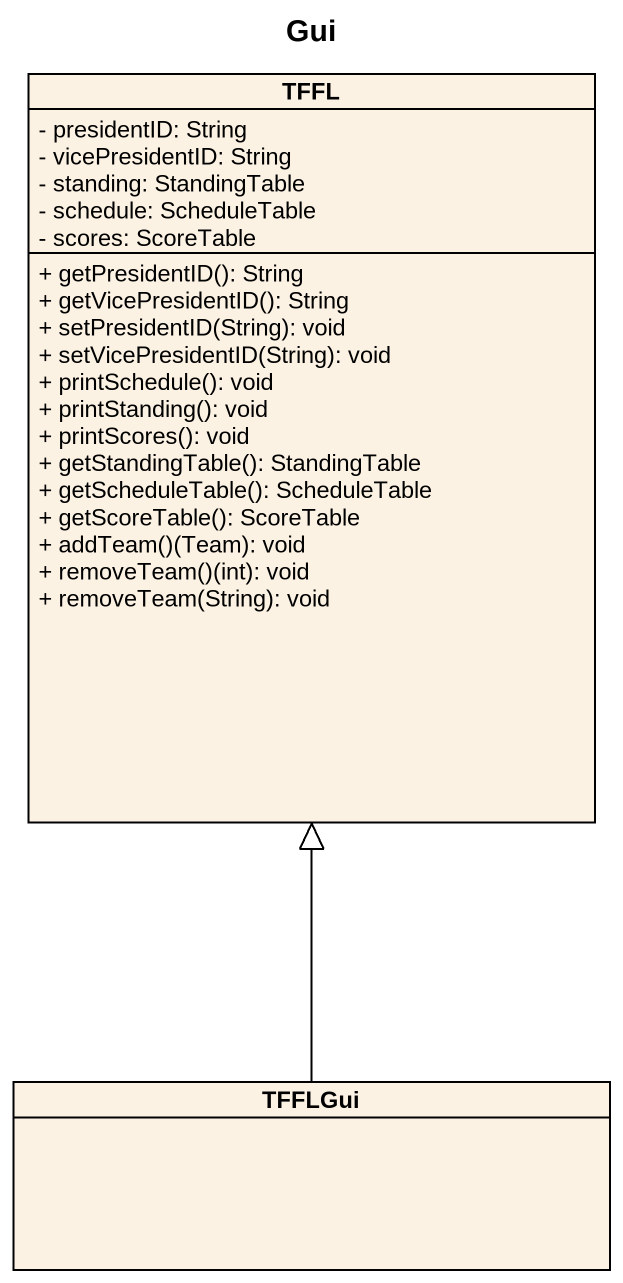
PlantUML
@startuml
title Gui
hide circle
hide empty members
skinparam classAttributeIconSize 0
class TFFL {
  - presidentID: String
  - vicePresidentID: String
  - standing: StandingTable
  - schedule: ScheduleTable
  - scores: ScoreTable
  + getPresidentID(): String
  + getVicePresidentID(): String
  + setPresidentID(String): void
  + setVicePresidentID(String): void
  + printSchedule(): void
  + printStanding(): void
  + printScores(): void
  + getStandingTable(): StandingTable
  + getScheduleTable(): ScheduleTable
  + getScoreTable(): ScoreTable
  + addTeam()(Team): void
  + removeTeam()(int): void
  + removeTeam(String): void
}
class TFFLGui
TFFLGui -up-|> TFFL
@enduml
